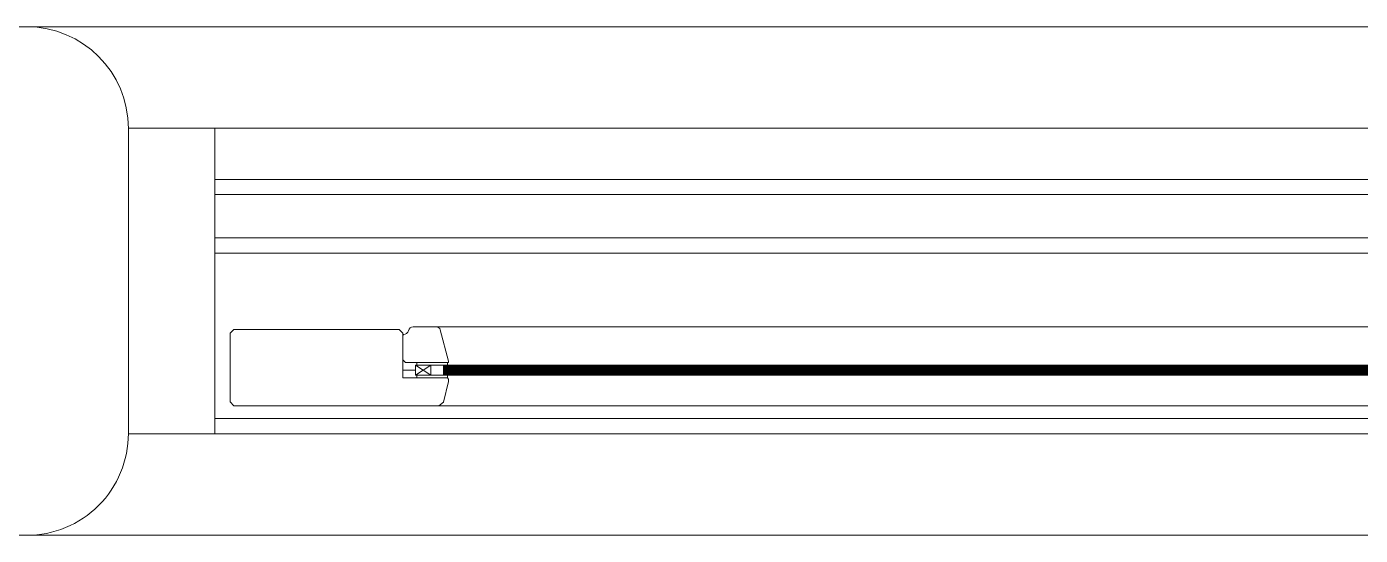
# Model space of a CAD drawing. Header units: metres. Extents: x -232 to 581, y 30 to 789.
# Drawn here: x 226.073 to 226.597, y 677.346 to 677.546 of the extents above; entities that cross this region are included whole.
import ezdxf

# ---------------------------------------------------------------- set-up
doc = ezdxf.new("R2010")
doc.units = ezdxf.units.M
for name, color, linetype, lineweight in [('A-DOOR', 35, 'Continuous', 5), ('A-WALL', 250, 'Continuous', 20), ('baños', 140, 'Continuous', 0), ('cristales', 131, 'Continuous', 0)]:
    doc.layers.add(name, color=color, linetype=linetype, lineweight=lineweight)
doc.styles.get("Standard").update_dxf_attribs({"font": 'arial.ttf'})

# ---------------------------------------------------------------- blocks, each defined once
blk = doc.blocks.new('21.11.2025 LN09 2DO NIVEL')
at = {"layer": 'A-DOOR', "color": 18, "true_color": 0x000000}
for p, q in [((264.7385444340469, 160.2014319466795), (267.4685387120835, 160.2014403609161)), ((264.8125437085504, 160.1614715114416), (264.7785436453723, 160.1614715114416)), ((264.7785437301277, 160.0413909260433), (264.7785436870926, 160.1614715114416)), ((264.8125437055955, 160.1614715114416), (264.812543693761, 160.0414715245585)), ((264.8125437488289, 160.1614715593839), (264.8125437399492, 160.0413909285575)), ((264.812543745868, 160.1614715593839), (267.3945436155092, 160.1614714819644)), ((264.812543745868, 160.1413909606787), (267.3945436155092, 160.1413908832592)), ((264.8125437357343, 160.1353909606934), (267.3945436159529, 160.1353908832029)), ((265.3445438205494, 160.1183899454953), (264.8125437441672, 160.1183900588226)), ((265.3445438205494, 160.1123909602505), (264.8125437437236, 160.1123910735777)), ((264.8200437387819, 160.0823909285374), (264.8185437387474, 160.0808909285026)), ((264.8185437387474, 160.0808909285026), (264.8185437387521, 160.053890928588)), ((264.88504374029, 160.082390928536), (264.8200437387819, 160.0823909285374)), ((264.8865437403248, 160.0808909285013), (264.88504374029, 160.082390928536)), ((264.886543740325, 160.0633909288118), (264.8865437403248, 160.0808909285013)), ((265.3313120247835, 160.0833909288142), (264.8997754376654, 160.0833909288142)), ((264.8915437404106, 160.0643909281191), (264.8975437405791, 160.0683909289247)), ((264.8915437404106, 160.0683909289284), (264.8975437405791, 160.0643909281191)), ((264.8865437403477, 160.0663909281632), (264.8915437404106, 160.0663909288807)), ((264.8865437403477, 160.0663909288807), (264.8915437404106, 160.0663909281632)), ((264.9040437407294, 160.0633909288109), (264.886543740325, 160.0633909288118)), ((264.904543740741, 160.0628909287992), (264.9040437407294, 160.0633909288109)), ((264.9025380075107, 160.0538463721791), (264.904543740741, 160.0618909287761)), ((264.904543740741, 160.0618909287761), (264.904543740741, 160.0628909287992)), ((264.8185437387477, 160.0538909285925), (264.8200437387824, 160.0523909285577)), ((264.9006751246241, 160.0523909285561), (264.9025380075107, 160.0538463721791)), ((264.8125437402805, 160.0473909285574), (267.3945436224602, 160.0473909285574)), ((264.8200437387824, 160.0523909285577), (264.9006751246241, 160.0523909285561)), ((264.9006751246091, 160.052390928554), (265.3304123378398, 160.052390928554)), ((264.8125437085504, 160.0413909260433), (264.7785436453723, 160.0413909260433)), ((264.8125437384733, 160.0413909285575), (267.3945436229039, 160.0413909285575)), ((264.7385444390742, 160.0014304908055), (267.4685431637801, 160.0014406087352))]:
    blk.add_line(p, q, dxfattribs=at)
blk.add_lwpolyline([(264.8886923657482, 160.0818909288292, -0.341998711879526), (264.8867558740292, 160.080390928803), (264.8865437420228, 160.0800570170574), (264.8865437419396, 160.0703909285722), (264.8875437419542, 160.0693909285446), (264.9045437423526, 160.069390928469), (264.9045437423548, 160.0698909284806), (264.9012243264925, 160.0822791573502, 0.339454260104197), (264.8997754377178, 160.0833909288148), (264.890628857464, 160.0833909288554, 0.34199871187953)], format="xyb", close=True, dxfattribs=at)
for points in [[(264.8915437404106, 160.0643909281191), (264.8975437405791, 160.0643909281191), (264.8975437405791, 160.0683909289284), (264.8915437404106, 160.0683909289284)], [(264.8915437404106, 160.0683909289284), (265.3395437220383, 160.0683909289284), (265.3395437220383, 160.0643909288329), (264.8915437404106, 160.0643909288329)], [(264.8915437404106, 160.0643909281191), (265.3395437220383, 160.0643909281191), (265.3395437220383, 160.0683909282109), (264.8915437404106, 160.0683909282109)], [(264.9040437407132, 160.0683909282109), (264.8920437404343, 160.0683909282109), (264.8920437404343, 160.0693909282365), (264.9040437407132, 160.0693909282365)], [(264.8975437405791, 160.0643909281191), (264.9025437407002, 160.0643909281191), (264.9025437407002, 160.0683909289284), (264.8975437405791, 160.0683909289284)], [(264.8865437403477, 160.0663909281668), (264.8915437404106, 160.0663909281668), (264.8915437404106, 160.0663909288807), (264.8865437403477, 160.0663909288807)], [(264.9040437407132, 160.0633909288109), (264.8920437404343, 160.0633909288109), (264.8920437404343, 160.0643909288329), (264.9040437407132, 160.0643909288329)]]:
    blk.add_lwpolyline(points, close=True, dxfattribs=at)
at = {"layer": 'A-WALL', "color": 18, "true_color": 0x000000}
for p, q in [((264.4185443811614, 160.201437325226), (264.7385443809284, 160.2014319466805)), ((264.7785437086101, 160.1614319466861), (264.7785437086101, 160.0414304907988))]:
    blk.add_line(p, q, dxfattribs=at)
for centre, start, end in [((264.7385437086101, 160.1614319466861), 0, 89.99903697512237), ((264.7385437086101, 160.0414304907988), 269.9906923086198, 0)]:
    blk.add_arc(centre, 0.04, start, end, dxfattribs=at)
at = {"layer": 'cristales', "color": 18, "true_color": 0x000000, "const_width": 0.004000000000000001}
blk.add_lwpolyline([(264.9025437407002, 160.0663909285237), (265.3285437218069, 160.0663909285237)], dxfattribs=at)
at = {"layer": 'baños', "color": 18, "linetype": 'Continuous', "true_color": 0x000000, "flags": 8}
for tag, p in [('MODELNUMBER', (265.5138707040986, 159.7825438855261, 2.857834639711941e-07)), ('TRADENAME', (265.5138707041539, 159.7825019281133, 2.857834639711941e-07)), ('MATERIAL', (265.5138707042655, 159.7824173556296, 2.857834639711941e-07)), ('PRODUCT', (265.5138707042098, 159.7824596418714, 2.857834639711941e-07)), ('MODELNUMBER', (266.6886146777018, 159.7825438855261, 2.857834639711941e-07)), ('TRADENAME', (266.6886146777571, 159.7825019281133, 2.857834639711941e-07)), ('MATERIAL', (266.6886146778687, 159.7824173556296, 2.857834639711941e-07)), ('PRODUCT', (266.688614677813, 159.7824596418714, 2.857834639711941e-07))]:
    blk.add_attdef(tag, p, '', height=2.537174511142602e-05, rotation=180.0000755047861, dxfattribs=at)
blk = doc.blocks.new('20.03.2026 LN 09 SEGUNDO NIVEL ARQ')
at = {"layer": 'A-DOOR', "color": 5}
for p, q in [((83.00595943551326, -42.49862750012642), (85.73595371354989, -42.49861908588991)), ((83.0799587100168, -42.53858793536426), (83.04595864683864, -42.53858793536426)), ((83.04595873159408, -42.65866852076272), (83.04595868855893, -42.53858793536426)), ((83.07995870706193, -42.53858793536426), (83.07995869522739, -42.65858792224742)), ((83.07995875029525, -42.53858788742195), (83.0799587414156, -42.65866851824842)), ((83.07995874733439, -42.53858788742195), (85.66195861697557, -42.53858796484144)), ((83.07995874733439, -42.5586684861272), (85.66195861697557, -42.55866856354669)), ((83.07995873720063, -42.56466848611251), (85.66195861741926, -42.56466856360305)), ((83.61195882201577, -42.58166950131056), (83.07995874563352, -42.58166938798331)), ((83.61195882201577, -42.58766848655534), (83.07995874518991, -42.58766837322821)), ((83.08745874024825, -42.6176685182686), (83.08595874021375, -42.61916851830335)), ((83.15245874175633, -42.61766851826985), (83.08745874024825, -42.6176685182686)), ((83.15395874179112, -42.6191685183046), (83.15245874175633, -42.61766851826985)), ((83.59872702624989, -42.6166685179918), (83.16719043913173, -42.6166685179918)), ((83.08595874021375, -42.61916851830335), (83.08595874021847, -42.64616851821791)), ((83.15395874179137, -42.63666851799405), (83.15395874179112, -42.6191685183046)), ((83.15395874181405, -42.63366851864282), (83.15895874187692, -42.63366851792523)), ((83.15395874181405, -42.63366851792523), (83.15895874187692, -42.63366851864282)), ((83.15895874187692, -42.63566851868688), (83.16495874204548, -42.63166851788117)), ((83.15895874187692, -42.63166851787753), (83.16495874204548, -42.63566851868688)), ((83.17145874219574, -42.63666851799496), (83.15395874179137, -42.63666851799405)), ((83.16995300897707, -42.64621307462676), (83.17195874220732, -42.63816851802983)), ((83.17195874220732, -42.63716851800666), (83.17145874219574, -42.63666851799496)), ((83.17195874220732, -42.63816851802983), (83.17195874220732, -42.63716851800666)), ((83.08595874021404, -42.64616851821347), (83.08745874024879, -42.64766851824822)), ((83.08745874024879, -42.64766851824822), (83.16809012609048, -42.64766851824993)), ((83.16809012609048, -42.64766851824993), (83.16995300897707, -42.64621307462676)), ((83.16809012607547, -42.64766851825186), (83.59782733930615, -42.64766851825186)), ((83.0799587417469, -42.65266851824845), (85.66195862392661, -42.65266851824845)), ((83.0799587100168, -42.65866852076272), (83.04595864683864, -42.65866852076272)), ((83.07995873993966, -42.65866851824842), (85.66195862437027, -42.65866851824842)), ((83.00595944054058, -42.69862895600045), (85.73595816524644, -42.69861883807073))]:
    blk.add_line(p, q, dxfattribs=at)
blk.add_lwpolyline([(83.15610736721459, -42.61816851797676, -0.341998711879526), (83.1541708754956, -42.61966851800287), (83.15395874348914, -42.62000242974852), (83.15395874340595, -42.62966851823364), (83.15495874342054, -42.63066851826136), (83.17195874381895, -42.63066851833685), (83.17195874382116, -42.63016851832526), (83.16863932795891, -42.61778028945571, 0.339454260104197), (83.16719043918417, -42.61666851799123), (83.15804385893034, -42.61666851795053, 0.34199871187953)], format="xyb", close=True, dxfattribs=at)
for points in [[(83.15395874181405, -42.63366851863918), (83.15895874187692, -42.63366851863918), (83.15895874187692, -42.63366851792523), (83.15395874181405, -42.63366851792523)], [(83.15895874187692, -42.63566851868688), (83.16495874204548, -42.63566851868688), (83.16495874204548, -42.63166851787753), (83.15895874187692, -42.63166851787753)], [(83.15895874187692, -42.63166851787753), (83.6069587235047, -42.63166851787753), (83.6069587235047, -42.63566851797293), (83.15895874187692, -42.63566851797293)], [(83.15895874187692, -42.63566851868688), (83.6069587235047, -42.63566851868688), (83.6069587235047, -42.63166851859512), (83.15895874187692, -42.63166851859512)], [(83.1714587421796, -42.63166851859512), (83.15945874190066, -42.63166851859512), (83.15945874190066, -42.63066851856945), (83.1714587421796, -42.63066851856945)], [(83.16495874204548, -42.63566851868688), (83.16995874216656, -42.63566851868688), (83.16995874216656, -42.63166851787753), (83.16495874204548, -42.63166851787753)], [(83.1714587421796, -42.63666851799496), (83.15945874190066, -42.63666851799496), (83.15945874190066, -42.63566851797293), (83.1714587421796, -42.63566851797293)]]:
    blk.add_lwpolyline(points, close=True, dxfattribs=at)
at = {"layer": 'A-WALL', "color": 5}
for p, q in [((82.73595317706724, -42.49862212157984), (83.0059593823947, -42.49862750012551)), ((83.04595871007649, -42.53862750011979), (83.04595871007649, -42.65862895600708)), ((83.00595221208212, -42.69862895547931), (82.69595304801146, -42.69862727274608))]:
    blk.add_line(p, q, dxfattribs=at)
for centre, start, end in [((83.0059587100765, -42.53862750011979), 0, 89.99903697512237), ((83.0059587100765, -42.65862895600708), 269.9906923086198, 0)]:
    blk.add_arc(centre, 0.04, start, end, dxfattribs=at)
at = {"layer": 'cristales', "color": 5, "const_width": 0.004000000000000001}
blk.add_lwpolyline([(83.16995874216656, -42.63366851828221), (83.59595872327327, -42.63366851828221)], dxfattribs=at)
at = {"layer": 'baños', "color": 5, "linetype": 'Continuous', "flags": 8}
for tag, p in [('MODELNUMBER', (83.78128570556493, -42.91751556127974, 2.857834639711941e-07)), ('TRADENAME', (83.78128570562023, -42.91755751869266, 2.857834639711941e-07)), ('MATERIAL', (83.78128570573188, -42.91764209117639, 2.857834639711941e-07)), ('PRODUCT', (83.78128570567617, -42.91759980493464, 2.857834639711941e-07)), ('MODELNUMBER', (84.95602967916813, -42.91751556127974, 2.857834639711941e-07)), ('TRADENAME', (84.95602967922343, -42.91755751869266, 2.857834639711941e-07)), ('MATERIAL', (84.95602967933507, -42.91764209117639, 2.857834639711941e-07)), ('PRODUCT', (84.95602967927937, -42.91759980493464, 2.857834639711941e-07))]:
    blk.add_attdef(tag, p, '', height=2.537174511142602e-05, rotation=180.0000755047861, dxfattribs=at)
at = {"layer": 'baños', "color": 5, "linetype": 'Continuous'}
for tag, p, rotation in [('MODELNUMBER', (85.8912030458427, -56.99336542269737), 180.0000755047722), ('TRADENAME', (85.89116250411479, -56.99332309077693), 180.0000755047722), ('MATERIAL', (85.89138948539119, -56.9932384265295), 180.0000755047722), ('PRODUCT', (85.89138785685003, -56.99328075850576), 180.0000755047722), ('MODELNUMBER', (86.60077129692553, -56.99336542284937), 179.9999244952277), ('TRADENAME', (86.60077129698124, -56.99332309087549), 179.9999244952277), ('MATERIAL', (86.60077129709288, -56.99323842692729), 179.9999244952277), ('PRODUCT', (86.60077129703694, -56.99328075890139), 179.9999244952277)]:
    blk.add_attdef(tag, p, '', height=2.5399184405861e-05, rotation=rotation, dxfattribs=at)

msp = doc.modelspace()

# ---------------------------------------------------------------- block references
at = {"color": 1}
for name, p in [('20.03.2026 LN 09 SEGUNDO NIVEL ARQ', (143.0667659788706, 720.0450687422398)), ('21.11.2025 LN09 2DO NIVEL', (-38.66581901966305, 517.3450092954339))]:
    msp.add_blockref(name, p, dxfattribs=at)

doc.saveas('drawing.dxf')
